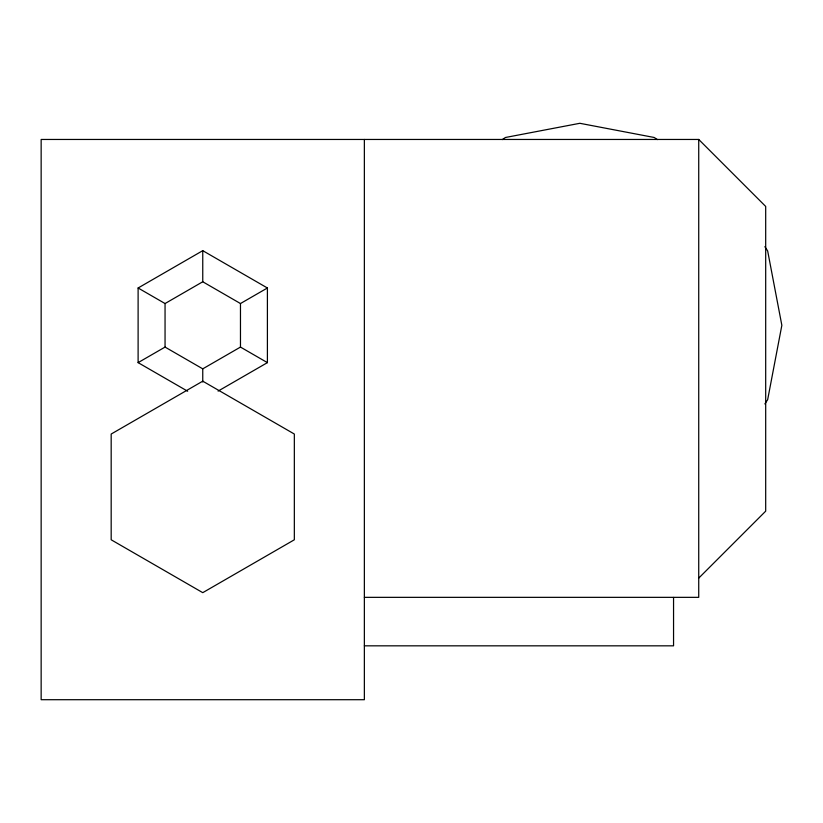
<?xml version="1.0" encoding="UTF-8"?>
<svg xmlns="http://www.w3.org/2000/svg" width="823" height="823" viewBox="0 0 823 823"><rect width="100%" height="100%" fill="white"/><g stroke="black" fill="none" stroke-linecap="round" stroke-linejoin="round"><path stroke-width="1.23" d="M764.855 403.949L767.664 399.669L781.85 325.311L767.664 250.953L764.855 246.674M698.727 578.127L765.688 511.155L765.688 206.429L698.727 139.457L41.15 139.457L41.15 699.704L364.363 699.704L364.363 139.457M502.277 139.591L505.487 137.482L579.845 123.296L654.203 137.482L657.412 139.591M187.675 391.244L138.11 362.634L138.11 287.988L202.756 250.665L267.403 287.988L267.403 362.634L218.095 391.1M138.11 287.988L165.053 303.543L202.756 281.764L240.47 303.543L267.403 287.988M138.11 362.634L165.053 347.08L165.053 303.543M165.053 347.08L202.756 368.848L240.47 347.08L267.403 362.634M364.363 597.344L698.727 597.344L698.727 139.457M364.363 645.829L673.553 645.829L673.553 597.426M240.47 303.543L240.47 347.08M202.756 250.665L202.756 281.764M202.756 368.848L202.756 382.006M202.756 381.172L111.177 434.04L111.177 539.785L202.756 592.663L294.336 539.785L294.336 434.04L202.756 381.172"/></g></svg>
